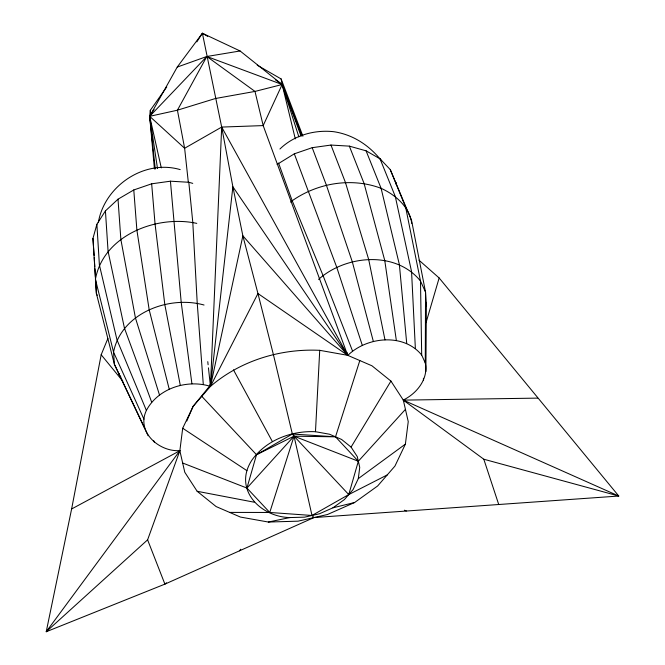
<?xml version="1.0" encoding="UTF-8"?>
<svg xmlns="http://www.w3.org/2000/svg" width="665" height="665" viewBox="0 0 665 665"><rect width="100%" height="100%" fill="white"/><g stroke="black" fill="none" stroke-linecap="round" stroke-linejoin="round"><path stroke-width="1" d="M403.256 400.039C416.897 393.464 428.634 378.817 425.276 362.957L425.542 292.159L411.552 220.356L390.264 169.583L380.039 158.827L366.082 150.83L349.349 146.134L330.971 145.061L312.201 147.68L294.321 153.823L277.072 164.438M425.874 371.585L426.39 304.329L425.542 292.159L420.488 281.004L405.667 207.372L390.264 169.583M107.863 338.51L101.18 354.753L71.621 508.974L46.226 631.75L147.605 539.83L179.849 450.745L182.7 428.252L193.141 406.307L210.456 386.39L221.686 127.073L202.384 33.25L240.082 50.972L282.143 84.513L301.844 135.826M71.621 508.974L179.849 450.745L184.779 472.25L197.156 491.285L216.133 506.572L240.422 517.062L268.369 522.042L289.799 517.578L304.645 517.146L319.35 513.812L332.924 507.811L344.428 499.548L353.09 489.59L358.31 478.617L359.732 467.37L357.271 456.622L351.078 447.096L341.594 439.457L329.449 434.212L315.476 431.718L319.724 350.33C280.389 348.435 240.539 360.646 210.456 386.39C187.197 379.017 158.037 388.244 146.383 410.455C136.084 431.884 159.151 452.084 179.858 450.637M166.749 86.974L150.307 110.315L149.683 116.325L154.43 168.96M268.369 522.042L298.061 521.169L327.479 514.511L354.62 502.507L377.637 485.982L394.952 466.065L405.392 444.12L408.244 421.627L403.314 400.122L390.937 381.087L371.959 365.8L347.67 355.31L232.875 186.765L242.866 235.826L257.945 293.523L210.456 386.39L232.875 186.765L221.686 127.073L263.182 125.594L282.143 84.513L281.12 78.952L257.222 65.178M315.476 431.718C291.586 430.554 266.482 439.964 252.185 459.714C232.717 488.634 259.741 516.821 289.799 517.578M209.999 384.362L210.456 386.39L242.866 235.826L347.67 355.31L319.724 350.33M148.137 435.75L114.397 364.312L96.392 293.473L92.959 238.427L96.882 224.288L105.427 210.905L118.013 199.192L133.781 189.957L151.662 183.814L170.431 181.196L188.81 182.268L192.75 183.374M425.858 306.224L426.39 304.329L425.991 302.301M426.041 322.65L439.149 277.962L418.958 260.148M98.304 222.667C104.347 186.158 144.155 159.01 180.207 169.617M359.815 360.555L335.517 436.83L358.327 461.244L348.759 494.569L312.001 515.475L269.749 512.466L229.633 512.407M186.79 421.036L193.141 406.307L209.533 386.199M207.688 36.351L202.384 33.25L177.239 67.065L149.683 116.325L155.261 169.001M351.078 447.096L390.937 381.087M154.039 109.384L149.683 116.325L157.514 168.578M196.84 41.87L202.384 33.25M179.849 450.745L46.226 631.75L164.903 584.128L313.98 517.561L618.774 496.032L439.149 277.962M239.442 550.844L240.747 549.24M405.434 409.366L358.327 461.244L294.046 436.182L292.359 434.029L273.49 354.944L257.945 293.523L347.67 355.31L346.939 352.284M290.68 202.143L292.184 200.747C317.687 182.883 351.727 177.231 381.103 188.32C395.584 194.887 409.515 206.906 411.76 223.39M318.568 279.4C345.825 254.936 395.891 250.539 420.488 281.004L421.685 355.043L425.276 362.957M347.837 355.376C366.914 336.665 403.73 332.916 421.685 355.043M279.948 149.002C293.972 135.253 314.562 129.559 333.847 131.712C353.298 134.679 369.299 145.436 381.419 160.647M166.516 582.823L164.903 584.128L147.605 539.83M358.31 478.617L405.392 444.12M387.254 474.918L348.759 494.569L294.046 436.182L256.507 454.727L246.939 488.06L269.749 512.466L294.046 436.182L335.517 436.83L292.359 434.029L256.507 454.727L201.794 396.348M177.239 67.065L206.84 56.492L240.082 50.972M301.046 136.042L282.143 84.513L254.994 91.421L215.46 98.503L177.422 110.199L149.683 116.325L161.296 167.904M332.924 507.811L354.62 502.507M403.314 400.122L618.774 496.032L483.804 459.224L403.314 400.122L537.686 398.119M197.156 491.285L254.188 502.2M196.782 223.382C156.732 214.637 103.449 235.252 95.411 279.317L113.549 352.142L114.397 364.312L144.554 427.836M204.047 305.027C168.76 295.06 121.055 313.298 113.549 352.142L143.956 419.208M298.843 136.824L282.143 84.513L206.84 56.492L149.683 116.325L184.629 148.262L188.32 182.276M182.659 463.006L246.939 488.06L294.046 436.182L312.001 515.475L313.98 517.561M404.42 510.196L406.332 510.969M182.7 428.252L246.964 470.687M275.335 79.758L281.287 83.915M120.822 376.914L119.451 375.467L118.952 373.472M101.18 354.753L122.809 381.153M233.465 369.865L272.351 441.51M97.231 295.327L96.392 293.473L95.527 279.084M153.615 440.521L154.471 442.408M146.383 410.455L116.974 339.798L99.393 264.953L96.882 224.288M380.039 158.827L395.284 196.449L411.56 271.611L415.359 348.385M366.082 150.83L381.103 188.32L399.382 264.628L406.722 343.439M349.349 146.134L364.104 183.548L384.769 260.53L396.357 340.53M352.533 351.012L322.957 275.31L292.184 200.747L278.552 163.058M330.971 145.061L345.434 182.459L368.718 259.591L384.977 339.865M281.12 78.952L302.907 136.2M312.201 147.68L326.365 185.119L352.334 261.877L373.364 341.486M294.321 153.823L336.731 267.239L362.292 345.293M151.67 402.175L124.438 328.119L108.079 251.353L105.427 210.905M483.804 459.224L498.683 504.369M159.467 394.927L135.427 317.895L120.864 239.458L118.013 199.192M169.226 389.2L149.193 309.832L136.882 230.073L133.781 189.957M282.143 84.513L295.293 138.869M180.298 385.401L164.795 304.47L155.045 223.839L151.662 183.814M191.911 383.78L181.188 302.184L170.431 181.196M207.771 361.644L208.112 364.736M208.444 367.836L210.456 386.39M188.81 182.268L192.784 222.26L197.231 303.115L203.291 384.445M150.307 110.315L150.664 114.455M396.057 182.368L396.19 184.355M92.959 238.427L94.114 255.443M94.231 257.496L94.787 266.748M94.912 268.801L95.411 277.022M423.43 378.285L423.447 380.338M206.84 56.492L177.422 110.199L184.629 148.262L221.686 127.073L347.67 355.31L263.182 125.594L254.994 91.421L206.84 56.492"/></g></svg>
